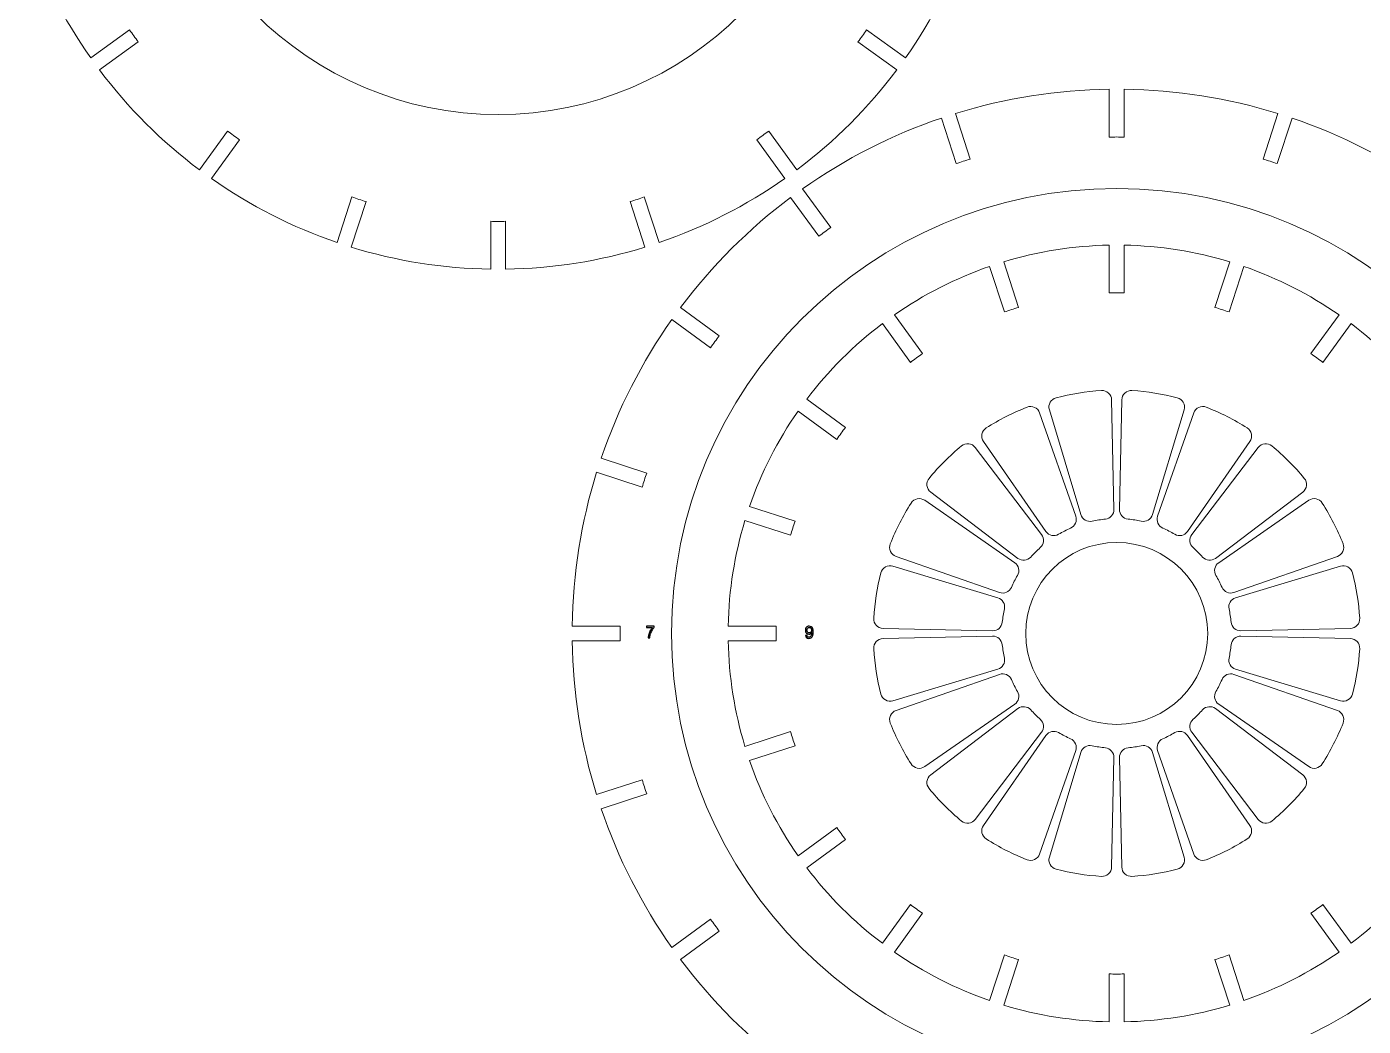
# Model space of a CAD drawing. Header units: millimetres. Extents: x -5830 to -1938, y -580 to 2011.
# Drawn here: x -2872.5 to -2593.5, y 818.5 to 1027.3 of the extents above; entities that cross this region are included whole.
import ezdxf

# ---------------------------------------------------------------- set-up
doc = ezdxf.new("R2010")
doc.units = ezdxf.units.MM
doc.header["$MEASUREMENT"] = 0
doc.layers.add('layer 1', color=7, linetype='Continuous')

msp = doc.modelspace()

# ---------------------------------------------------------------- linework, layer by layer
at = {"layer": 'layer 1', "lineweight": 9}
for points, knots in [([(-2702.4702, 1080.6267), (-2702.4702, 1120.2055), (-2734.5551, 1152.2903), (-2774.1338, 1152.2904), (-2774.1338, 1152.2904), (-2813.7125, 1152.2905), (-2845.7974, 1120.2056), (-2845.7975, 1080.6269), (-2845.7975, 1080.6269), (-2845.7976, 1041.0482), (-2813.7129, 1008.9633), (-2774.1342, 1008.9631), (-2774.1342, 1008.9631), (-2734.5555, 1008.9629), (-2702.4704, 1041.0477), (-2702.4702, 1080.6264)], [0, 0, 0, 0, 0.2, 0.2, 0.2, 0.2, 0.4, 0.4, 0.4, 0.4, 0.6, 0.6, 0.6, 0.6, 1, 1, 1, 1]), ([(-2552.0654, 900.5804), (-2552.0654, 951.905), (-2593.6722, 993.5119), (-2644.9968, 993.512), (-2644.9968, 993.512), (-2696.3215, 993.512), (-2737.9284, 951.9053), (-2737.9285, 900.5806), (-2737.9285, 900.5806), (-2737.9286, 849.256), (-2696.3219, 807.649), (-2644.9973, 807.6488), (-2644.9973, 807.6488), (-2593.6727, 807.6486), (-2552.0656, 849.2552), (-2552.0654, 900.5799)], [0, 0, 0, 0, 0.2, 0.2, 0.2, 0.2, 0.4, 0.4, 0.4, 0.4, 0.6, 0.6, 0.6, 0.6, 1, 1, 1, 1]), ([(-2657.6411, 949.8126), (-2658.1686, 949.6771), (-2658.6181, 949.3324), (-2658.8856, 948.858), (-2658.8856, 948.858), (-2659.1532, 948.3836), (-2659.2157, 947.8206), (-2659.0587, 947.2991)], [0, 0, 0, 0, 0.33333333, 0.33333333, 0.33333333, 0.33333333, 1, 1, 1, 1]), ([(-2646.0603, 949.3578), (-2646.0721, 949.9023), (-2646.3056, 950.4185), (-2646.7066, 950.787), (-2646.7066, 950.787), (-2647.1077, 951.1555), (-2647.6417, 951.3445), (-2648.1852, 951.3103)], [0, 0, 0, 0, 0.33333333, 0.33333333, 0.33333333, 0.33333333, 1, 1, 1, 1]), ([(-2641.8086, 951.3103), (-2642.3522, 951.3445), (-2642.8862, 951.1555), (-2643.2873, 950.787), (-2643.2873, 950.787), (-2643.6883, 950.4185), (-2643.9217, 949.9023), (-2643.9336, 949.3578)], [0, 0, 0, 0, 0.33333333, 0.33333333, 0.33333333, 0.33333333, 1, 1, 1, 1]), ([(-2630.9352, 947.2991), (-2630.7782, 947.8206), (-2630.8407, 948.3836), (-2631.1082, 948.858), (-2631.1082, 948.858), (-2631.3758, 949.3324), (-2631.8252, 949.6771), (-2632.3528, 949.8126)], [0, 0, 0, 0, 0.33333333, 0.33333333, 0.33333333, 0.33333333, 1, 1, 1, 1]), ([(-2661.0813, 946.6419), (-2661.2608, 947.1561), (-2661.6423, 947.5748), (-2662.1376, 947.8014), (-2662.1376, 947.8014), (-2662.6329, 948.0279), (-2663.1992, 948.0426), (-2663.7056, 947.8422)], [0, 0, 0, 0, 0.33333333, 0.33333333, 0.33333333, 0.33333333, 1, 1, 1, 1]), ([(-2626.2883, 947.8422), (-2626.7947, 948.0426), (-2627.361, 948.0279), (-2627.8563, 947.8014), (-2627.8563, 947.8014), (-2628.3516, 947.5748), (-2628.733, 947.1561), (-2628.9126, 946.6419)], [0, 0, 0, 0, 0.33333333, 0.33333333, 0.33333333, 0.33333333, 1, 1, 1, 1]), ([(-2672.2358, 943.4958), (-2672.6957, 943.2039), (-2673.0166, 942.7371), (-2673.1245, 942.2033), (-2673.1245, 942.2033), (-2673.2323, 941.6694), (-2673.1178, 941.1147), (-2672.8073, 940.6672)], [0, 0, 0, 0, 0.33333333, 0.33333333, 0.33333333, 0.33333333, 1, 1, 1, 1]), ([(-2617.1865, 940.6672), (-2616.8761, 941.1147), (-2616.7615, 941.6694), (-2616.8694, 942.2033), (-2616.8694, 942.2033), (-2616.9773, 942.7371), (-2617.2982, 943.2039), (-2617.758, 943.4958)], [0, 0, 0, 0, 0.33333333, 0.33333333, 0.33333333, 0.33333333, 1, 1, 1, 1]), ([(-2674.5278, 939.4172), (-2674.8575, 939.8507), (-2675.3497, 940.131), (-2675.8908, 940.1934), (-2675.8908, 940.1934), (-2676.4318, 940.2558), (-2676.9749, 940.0948), (-2677.3946, 939.7477)], [0, 0, 0, 0, 0.33333333, 0.33333333, 0.33333333, 0.33333333, 1, 1, 1, 1]), ([(-2612.5993, 939.7477), (-2613.0189, 940.0948), (-2613.562, 940.2558), (-2614.1031, 940.1934), (-2614.1031, 940.1934), (-2614.6442, 940.131), (-2615.1364, 939.8507), (-2615.466, 939.4172)], [0, 0, 0, 0, 0.33333333, 0.33333333, 0.33333333, 0.33333333, 1, 1, 1, 1]), ([(-2684.1643, 932.9781), (-2684.5114, 932.5584), (-2684.6724, 932.0153), (-2684.61, 931.4742), (-2684.61, 931.4742), (-2684.5476, 930.9332), (-2684.2672, 930.4409), (-2683.8337, 930.1113)], [0, 0, 0, 0, 0.33333333, 0.33333333, 0.33333333, 0.33333333, 1, 1, 1, 1]), ([(-2606.1602, 930.1113), (-2605.7266, 930.4409), (-2605.4463, 930.9332), (-2605.3839, 931.4742), (-2605.3839, 931.4742), (-2605.3215, 932.0153), (-2605.4825, 932.5584), (-2605.8296, 932.9781)], [0, 0, 0, 0, 0.33333333, 0.33333333, 0.33333333, 0.33333333, 1, 1, 1, 1]), ([(-2685.0837, 928.3908), (-2685.5312, 928.7012), (-2686.086, 928.8158), (-2686.6198, 928.7079), (-2686.6198, 928.7079), (-2687.1537, 928.6), (-2687.6205, 928.2791), (-2687.9123, 927.8193)], [0, 0, 0, 0, 0.33333333, 0.33333333, 0.33333333, 0.33333333, 1, 1, 1, 1]), ([(-2602.0815, 927.8193), (-2602.3734, 928.2791), (-2602.8402, 928.6), (-2603.374, 928.7079), (-2603.374, 928.7079), (-2603.9079, 928.8158), (-2604.4627, 928.7012), (-2604.9102, 928.3908)], [0, 0, 0, 0, 0.33333333, 0.33333333, 0.33333333, 0.33333333, 1, 1, 1, 1]), ([(-2692.2587, 919.289), (-2692.4592, 918.7826), (-2692.4444, 918.2164), (-2692.2179, 917.7211), (-2692.2179, 917.7211), (-2691.9914, 917.2258), (-2691.5726, 916.8443), (-2691.0584, 916.6647)], [0, 0, 0, 0, 0.33333333, 0.33333333, 0.33333333, 0.33333333, 1, 1, 1, 1]), ([(-2625.9969, 900.5804), (-2625.9969, 911.0738), (-2634.5035, 919.5804), (-2644.9969, 919.5804), (-2644.9969, 919.5804), (-2655.4903, 919.5804), (-2663.9969, 911.0738), (-2663.9969, 900.5804), (-2663.9969, 900.5804), (-2663.997, 890.087), (-2655.4904, 881.5804), (-2644.997, 881.5804), (-2644.997, 881.5804), (-2634.5036, 881.5803), (-2625.997, 890.0869), (-2625.9969, 900.5803)], [0, 0, 0, 0, 0.2, 0.2, 0.2, 0.2, 0.4, 0.4, 0.4, 0.4, 0.6, 0.6, 0.6, 0.6, 1, 1, 1, 1]), ([(-2598.9354, 916.6647), (-2598.4212, 916.8443), (-2598.0025, 917.2258), (-2597.776, 917.7211), (-2597.776, 917.7211), (-2597.5494, 918.2164), (-2597.5347, 918.7826), (-2597.7352, 919.289)], [0, 0, 0, 0, 0.33333333, 0.33333333, 0.33333333, 0.33333333, 1, 1, 1, 1]), ([(-2691.7156, 914.6422), (-2692.2372, 914.7991), (-2692.8001, 914.7366), (-2693.2745, 914.4691), (-2693.2745, 914.4691), (-2693.7489, 914.2015), (-2694.0937, 913.7521), (-2694.2292, 913.2245)], [0, 0, 0, 0, 0.33333333, 0.33333333, 0.33333333, 0.33333333, 1, 1, 1, 1]), ([(-2595.7647, 913.2245), (-2595.9002, 913.7521), (-2596.2449, 914.2015), (-2596.7193, 914.4691), (-2596.7193, 914.4691), (-2597.1937, 914.7366), (-2597.7567, 914.7991), (-2598.2783, 914.6422)], [0, 0, 0, 0, 0.33333333, 0.33333333, 0.33333333, 0.33333333, 1, 1, 1, 1]), ([(-2695.7268, 903.7687), (-2695.761, 903.2251), (-2695.572, 902.6911), (-2695.2035, 902.2901), (-2695.2035, 902.2901), (-2694.835, 901.889), (-2694.3189, 901.6556), (-2693.7744, 901.6437)], [0, 0, 0, 0, 0.33333333, 0.33333333, 0.33333333, 0.33333333, 1, 1, 1, 1]), ([(-2596.2195, 901.6437), (-2595.675, 901.6556), (-2595.1589, 901.889), (-2594.7904, 902.2901), (-2594.7904, 902.2901), (-2594.4219, 902.6911), (-2594.2329, 903.2251), (-2594.267, 903.7687)], [0, 0, 0, 0, 0.33333333, 0.33333333, 0.33333333, 0.33333333, 1, 1, 1, 1]), ([(-2693.7744, 899.5171), (-2694.3189, 899.5052), (-2694.835, 899.2718), (-2695.2035, 898.8707), (-2695.2035, 898.8707), (-2695.572, 898.4697), (-2695.761, 897.9357), (-2695.7268, 897.3921)], [0, 0, 0, 0, 0.33333333, 0.33333333, 0.33333333, 0.33333333, 1, 1, 1, 1]), ([(-2594.267, 897.3921), (-2594.2329, 897.9357), (-2594.4219, 898.4696), (-2594.7904, 898.8707), (-2594.7904, 898.8707), (-2595.1589, 899.2718), (-2595.675, 899.5052), (-2596.2195, 899.5171)], [0, 0, 0, 0, 0.33333333, 0.33333333, 0.33333333, 0.33333333, 1, 1, 1, 1]), ([(-2694.2292, 887.9362), (-2694.0937, 887.4087), (-2693.7489, 886.9592), (-2693.2745, 886.6917), (-2693.2745, 886.6917), (-2692.8001, 886.4241), (-2692.2372, 886.3616), (-2691.7156, 886.5186)], [0, 0, 0, 0, 0.33333333, 0.33333333, 0.33333333, 0.33333333, 1, 1, 1, 1]), ([(-2598.2783, 886.5186), (-2597.7567, 886.3616), (-2597.1937, 886.4241), (-2596.7193, 886.6917), (-2596.7193, 886.6917), (-2596.2449, 886.9592), (-2595.9002, 887.4087), (-2595.7647, 887.9362)], [0, 0, 0, 0, 0.33333333, 0.33333333, 0.33333333, 0.33333333, 1, 1, 1, 1]), ([(-2691.0584, 884.496), (-2691.5726, 884.3165), (-2691.9914, 883.935), (-2692.2179, 883.4397), (-2692.2179, 883.4397), (-2692.4444, 882.9444), (-2692.4592, 882.3781), (-2692.2587, 881.8717)], [0, 0, 0, 0, 0.33333333, 0.33333333, 0.33333333, 0.33333333, 1, 1, 1, 1]), ([(-2597.7352, 881.8717), (-2597.5347, 882.3781), (-2597.5494, 882.9444), (-2597.776, 883.4397), (-2597.776, 883.4397), (-2598.0025, 883.935), (-2598.4212, 884.3165), (-2598.9354, 884.496)], [0, 0, 0, 0, 0.33333333, 0.33333333, 0.33333333, 0.33333333, 1, 1, 1, 1]), ([(-2687.9123, 873.3415), (-2687.6205, 872.8816), (-2687.1537, 872.5607), (-2686.6198, 872.4529), (-2686.6198, 872.4529), (-2686.086, 872.345), (-2685.5312, 872.4595), (-2685.0837, 872.77)], [0, 0, 0, 0, 0.33333333, 0.33333333, 0.33333333, 0.33333333, 1, 1, 1, 1]), ([(-2604.9102, 872.77), (-2604.4627, 872.4595), (-2603.9079, 872.345), (-2603.374, 872.4529), (-2603.374, 872.4529), (-2602.8402, 872.5607), (-2602.3734, 872.8816), (-2602.0815, 873.3415)], [0, 0, 0, 0, 0.33333333, 0.33333333, 0.33333333, 0.33333333, 1, 1, 1, 1]), ([(-2683.8337, 871.0495), (-2684.2672, 870.7198), (-2684.5476, 870.2276), (-2684.61, 869.6865), (-2684.61, 869.6865), (-2684.6724, 869.1455), (-2684.5114, 868.6024), (-2684.1643, 868.1827)], [0, 0, 0, 0, 0.33333333, 0.33333333, 0.33333333, 0.33333333, 1, 1, 1, 1]), ([(-2605.8296, 868.1827), (-2605.4825, 868.6024), (-2605.3215, 869.1455), (-2605.3839, 869.6865), (-2605.3839, 869.6865), (-2605.4463, 870.2276), (-2605.7266, 870.7198), (-2606.1602, 871.0495)], [0, 0, 0, 0, 0.33333333, 0.33333333, 0.33333333, 0.33333333, 1, 1, 1, 1]), ([(-2677.3946, 861.4131), (-2676.9749, 861.0659), (-2676.4318, 860.9049), (-2675.8908, 860.9673), (-2675.8908, 860.9673), (-2675.3497, 861.0297), (-2674.8575, 861.3101), (-2674.5278, 861.7436)], [0, 0, 0, 0, 0.33333333, 0.33333333, 0.33333333, 0.33333333, 1, 1, 1, 1]), ([(-2672.8073, 860.4936), (-2673.1178, 860.0461), (-2673.2323, 859.4913), (-2673.1245, 858.9575), (-2673.1245, 858.9575), (-2673.0166, 858.4236), (-2672.6957, 857.9569), (-2672.2358, 857.665)], [0, 0, 0, 0, 0.33333333, 0.33333333, 0.33333333, 0.33333333, 1, 1, 1, 1]), ([(-2617.758, 857.665), (-2617.2982, 857.9569), (-2616.9773, 858.4236), (-2616.8694, 858.9575), (-2616.8694, 858.9575), (-2616.7615, 859.4913), (-2616.8761, 860.0461), (-2617.1865, 860.4936)], [0, 0, 0, 0, 0.33333333, 0.33333333, 0.33333333, 0.33333333, 1, 1, 1, 1]), ([(-2615.466, 861.7436), (-2615.1364, 861.3101), (-2614.6442, 861.0297), (-2614.1031, 860.9673), (-2614.1031, 860.9673), (-2613.562, 860.9049), (-2613.0189, 861.0659), (-2612.5993, 861.4131)], [0, 0, 0, 0, 0.33333333, 0.33333333, 0.33333333, 0.33333333, 1, 1, 1, 1]), ([(-2663.7056, 853.3186), (-2663.1992, 853.1181), (-2662.6329, 853.1329), (-2662.1376, 853.3594), (-2662.1376, 853.3594), (-2661.6423, 853.5859), (-2661.2608, 854.0047), (-2661.0813, 854.5189)], [0, 0, 0, 0, 0.33333333, 0.33333333, 0.33333333, 0.33333333, 1, 1, 1, 1]), ([(-2659.0587, 853.8617), (-2659.2157, 853.3402), (-2659.1532, 852.7772), (-2658.8856, 852.3028), (-2658.8856, 852.3028), (-2658.6181, 851.8284), (-2658.1686, 851.4836), (-2657.6411, 851.3481)], [0, 0, 0, 0, 0.33333333, 0.33333333, 0.33333333, 0.33333333, 1, 1, 1, 1]), ([(-2632.3528, 851.3481), (-2631.8253, 851.4836), (-2631.3758, 851.8284), (-2631.1083, 852.3028), (-2631.1083, 852.3028), (-2630.8407, 852.7772), (-2630.7782, 853.3402), (-2630.9352, 853.8617)], [0, 0, 0, 0, 0.33333333, 0.33333333, 0.33333333, 0.33333333, 1, 1, 1, 1]), ([(-2628.9126, 854.5189), (-2628.733, 854.0047), (-2628.3516, 853.5859), (-2627.8563, 853.3594), (-2627.8563, 853.3594), (-2627.361, 853.1329), (-2626.7947, 853.1181), (-2626.2883, 853.3186)], [0, 0, 0, 0, 0.33333333, 0.33333333, 0.33333333, 0.33333333, 1, 1, 1, 1]), ([(-2648.1852, 849.8505), (-2647.6417, 849.8163), (-2647.1077, 850.0053), (-2646.7066, 850.3738), (-2646.7066, 850.3738), (-2646.3056, 850.7423), (-2646.0721, 851.2584), (-2646.0603, 851.8029)], [0, 0, 0, 0, 0.33333333, 0.33333333, 0.33333333, 0.33333333, 1, 1, 1, 1]), ([(-2643.9336, 851.8029), (-2643.9217, 851.2584), (-2643.6883, 850.7423), (-2643.2873, 850.3738), (-2643.2873, 850.3738), (-2642.8862, 850.0053), (-2642.3522, 849.8163), (-2641.8086, 849.8505)], [0, 0, 0, 0, 0.33333333, 0.33333333, 0.33333333, 0.33333333, 1, 1, 1, 1])]:
    msp.add_open_spline(points, degree=3, knots=knots, dxfattribs=at)
for points in [[(-2872.5415, 1047.0224), (-2869.351, 1037.6794), (-2864.8463, 1028.8383), (-2859.1629, 1020.7654)], [(-2689.1048, 1020.7654), (-2683.4215, 1028.8383), (-2678.9167, 1037.6794), (-2675.7262, 1047.0224)], [(-2851.0718, 1026.644), (-2851.0718, 1026.644), (-2859.1629, 1020.7654), (-2859.1629, 1020.7654)], [(-2849.2496, 1024.1361), (-2849.2496, 1024.1361), (-2857.3408, 1018.2575), (-2857.3408, 1018.2575)], [(-2851.0718, 1026.644), (-2850.4782, 1025.7981), (-2849.8707, 1024.962), (-2849.2496, 1024.1361)], [(-2699.0181, 1024.1361), (-2698.397, 1024.962), (-2697.7896, 1025.7981), (-2697.196, 1026.644)], [(-2699.0181, 1024.1361), (-2699.0181, 1024.1361), (-2690.927, 1018.2575), (-2690.927, 1018.2575)], [(-2697.196, 1026.644), (-2697.196, 1026.644), (-2689.1048, 1020.7654), (-2689.1048, 1020.7654)], [(-2857.3408, 1018.2575), (-2851.4193, 1010.3576), (-2844.403, 1003.3413), (-2836.5031, 997.4198)], [(-2711.7646, 997.4198), (-2703.8648, 1003.3413), (-2696.8484, 1010.3576), (-2690.927, 1018.2575)], [(-2646.5469, 1014.2502), (-2657.4358, 1014.1018), (-2668.2469, 1012.3895), (-2678.6487, 1009.1658)], [(-2646.5469, 1004.2492), (-2646.5469, 1004.2492), (-2646.5469, 1014.2502), (-2646.5469, 1014.2502)], [(-2643.4469, 1004.2492), (-2643.4469, 1004.2492), (-2643.4469, 1014.2502), (-2643.4469, 1014.2502)], [(-2611.3452, 1009.1658), (-2621.747, 1012.3895), (-2632.558, 1014.1018), (-2643.4469, 1014.2502)], [(-2681.597, 1008.2079), (-2691.9071, 1004.7018), (-2701.6599, 999.7325), (-2710.5564, 993.4523)], [(-2678.5065, 998.6963), (-2678.5065, 998.6963), (-2681.597, 1008.2079), (-2681.597, 1008.2079)], [(-2675.5582, 999.6543), (-2675.5582, 999.6543), (-2678.6487, 1009.1658), (-2678.6487, 1009.1658)], [(-2614.4356, 999.6543), (-2614.4356, 999.6543), (-2611.3452, 1009.1658), (-2611.3452, 1009.1658)], [(-2611.4874, 998.6963), (-2611.4874, 998.6963), (-2608.3969, 1008.2079), (-2608.3969, 1008.2079)], [(-2579.4374, 993.4523), (-2588.334, 999.7325), (-2598.0868, 1004.7018), (-2608.3969, 1008.2079)], [(-2830.6246, 1005.511), (-2830.6246, 1005.511), (-2836.5031, 997.4198), (-2836.5031, 997.4198)], [(-2830.6246, 1005.511), (-2829.7987, 1004.8899), (-2828.9626, 1004.2824), (-2828.1166, 1003.6889)], [(-2720.1511, 1003.6889), (-2719.3052, 1004.2824), (-2718.4691, 1004.8899), (-2717.6432, 1005.511)], [(-2717.6432, 1005.511), (-2717.6432, 1005.511), (-2711.7646, 997.4198), (-2711.7646, 997.4198)], [(-2828.1166, 1003.6889), (-2828.1166, 1003.6889), (-2833.9952, 995.5977), (-2833.9952, 995.5977)], [(-2720.1511, 1003.6889), (-2720.1511, 1003.6889), (-2714.2726, 995.5977), (-2714.2726, 995.5977)], [(-2643.4469, 1004.2492), (-2644.4802, 1004.2647), (-2645.5137, 1004.2647), (-2646.5469, 1004.2492)], [(-2675.5582, 999.6543), (-2676.5457, 999.3497), (-2677.5286, 999.0303), (-2678.5065, 998.6963)], [(-2611.4874, 998.6963), (-2612.4653, 999.0303), (-2613.4482, 999.3497), (-2614.4356, 999.6543)], [(-2833.9952, 995.5977), (-2825.9223, 989.9143), (-2817.0813, 985.4096), (-2807.7382, 982.2191)], [(-2740.5295, 982.2191), (-2731.1865, 985.4096), (-2722.3454, 989.9143), (-2714.2726, 995.5977)], [(-2704.678, 985.3613), (-2704.678, 985.3613), (-2710.5564, 993.4523), (-2710.5564, 993.4523)], [(-2804.6477, 991.7308), (-2804.6477, 991.7308), (-2807.7382, 982.2191), (-2807.7382, 982.2191)], [(-2801.6994, 990.7729), (-2801.6994, 990.7729), (-2804.79, 981.2612), (-2804.79, 981.2612)], [(-2804.6477, 991.7308), (-2803.6703, 991.3953), (-2802.6874, 991.076), (-2801.6994, 990.7729)], [(-2746.5684, 990.7729), (-2745.5804, 991.076), (-2744.5975, 991.3953), (-2743.6201, 991.7308)], [(-2746.5684, 990.7729), (-2746.5684, 990.7729), (-2743.4778, 981.2612), (-2743.4778, 981.2612)], [(-2743.6201, 991.7308), (-2743.6201, 991.7308), (-2740.5295, 982.2191), (-2740.5295, 982.2191)], [(-2713.0644, 991.6302), (-2721.7864, 985.1097), (-2729.5263, 977.3698), (-2736.0467, 968.6478)], [(-2707.1859, 983.5392), (-2707.1859, 983.5392), (-2713.0644, 991.6302), (-2713.0644, 991.6302)], [(-2775.6839, 986.6524), (-2774.6506, 986.6354), (-2773.6171, 986.6354), (-2772.5839, 986.6524)], [(-2775.6839, 986.6524), (-2775.6839, 986.6524), (-2775.6839, 976.6512), (-2775.6839, 976.6512)], [(-2772.5839, 986.6524), (-2772.5839, 986.6524), (-2772.5839, 976.6512), (-2772.5839, 976.6512)], [(-2704.678, 985.3613), (-2705.523, 984.7665), (-2706.3591, 984.159), (-2707.1859, 983.5392)], [(-2804.79, 981.2612), (-2795.356, 978.3506), (-2785.5556, 976.7984), (-2775.6839, 976.6512)], [(-2772.5839, 976.6512), (-2762.7122, 976.7984), (-2752.9118, 978.3506), (-2743.4778, 981.2612)], [(-2646.5469, 981.6851), (-2654.0189, 981.5423), (-2661.4352, 980.3677), (-2668.5855, 978.1945)], [(-2646.5469, 971.683), (-2646.5469, 971.683), (-2646.5469, 981.6851), (-2646.5469, 981.6851)], [(-2643.4469, 971.683), (-2643.4469, 971.683), (-2643.4469, 981.6851), (-2643.4469, 981.6851)], [(-2621.4083, 978.1945), (-2628.5587, 980.3677), (-2635.975, 981.5423), (-2643.4469, 981.6851)], [(-2671.5338, 977.2366), (-2678.5959, 974.7918), (-2685.2863, 971.3829), (-2691.4151, 967.1065)], [(-2668.443, 967.724), (-2668.443, 967.724), (-2671.5338, 977.2366), (-2671.5338, 977.2366)], [(-2665.4947, 968.682), (-2665.4947, 968.682), (-2668.5855, 978.1945), (-2668.5855, 978.1945)], [(-2624.4991, 968.682), (-2624.4991, 968.682), (-2621.4083, 978.1945), (-2621.4083, 978.1945)], [(-2621.5509, 967.724), (-2621.5509, 967.724), (-2618.4601, 977.2366), (-2618.4601, 977.2366)], [(-2598.5788, 967.1065), (-2604.7076, 971.3829), (-2611.398, 974.7918), (-2618.4601, 977.2366)], [(-2643.4469, 971.683), (-2644.4801, 971.7055), (-2645.5137, 971.7055), (-2646.5469, 971.683)], [(-2727.9557, 962.7694), (-2727.9557, 962.7694), (-2736.0467, 968.6478), (-2736.0467, 968.6478)], [(-2665.4947, 968.682), (-2666.4843, 968.3841), (-2667.4673, 968.0647), (-2668.443, 967.724)], [(-2621.5509, 967.724), (-2622.5266, 968.0647), (-2623.5095, 968.3841), (-2624.4991, 968.682)], [(-2737.8689, 966.1399), (-2744.1491, 957.2433), (-2749.1184, 947.4905), (-2752.6244, 937.1804)], [(-2729.7779, 960.2614), (-2729.7779, 960.2614), (-2737.8689, 966.1399), (-2737.8689, 966.1399)], [(-2685.536, 959.0147), (-2685.536, 959.0147), (-2691.4151, 967.1065), (-2691.4151, 967.1065)], [(-2604.4578, 959.0147), (-2604.4578, 959.0147), (-2598.5788, 967.1065), (-2598.5788, 967.1065)], [(-2727.9557, 962.7694), (-2728.5756, 961.9425), (-2729.183, 961.1064), (-2729.7779, 960.2614)], [(-2693.9231, 965.2844), (-2699.884, 960.777), (-2705.1936, 955.4675), (-2709.701, 949.5065)], [(-2688.044, 957.1926), (-2688.044, 957.1926), (-2693.9231, 965.2844), (-2693.9231, 965.2844)], [(-2601.9499, 957.1926), (-2601.9499, 957.1926), (-2596.0708, 965.2844), (-2596.0708, 965.2844)], [(-2580.2929, 949.5065), (-2584.8003, 955.4675), (-2590.1098, 960.777), (-2596.0708, 965.2844)], [(-2685.536, 959.0147), (-2686.3852, 958.4256), (-2687.2213, 957.8181), (-2688.044, 957.1926)], [(-2601.9499, 957.1926), (-2602.7725, 957.8181), (-2603.6087, 958.4256), (-2604.4578, 959.0147)], [(-2701.6091, 943.6274), (-2701.6091, 943.6274), (-2709.701, 949.5065), (-2709.701, 949.5065)], [(-2648.1852, 951.3103), (-2651.3773, 951.1097), (-2654.5433, 950.6082), (-2657.6411, 949.8126)], [(-2646.0603, 949.3578), (-2646.0603, 949.3578), (-2645.5619, 926.4972), (-2645.5619, 926.4972)], [(-2644.432, 926.4972), (-2644.432, 926.4972), (-2643.9336, 949.3578), (-2643.9336, 949.3578)], [(-2632.3528, 949.8126), (-2635.4506, 950.6082), (-2638.6166, 951.1097), (-2641.8086, 951.3103)], [(-2711.5231, 946.9986), (-2715.7995, 940.8697), (-2719.2084, 934.1793), (-2721.6531, 927.1173)], [(-2703.4312, 941.1195), (-2703.4312, 941.1195), (-2711.5231, 946.9986), (-2711.5231, 946.9986)], [(-2663.7056, 947.8422), (-2666.6794, 946.665), (-2669.5355, 945.2097), (-2672.2358, 943.4958)], [(-2661.0813, 946.6419), (-2661.0813, 946.6419), (-2653.543, 925.0541), (-2653.543, 925.0541)], [(-2652.4683, 925.4033), (-2652.4683, 925.4033), (-2659.0587, 947.2991), (-2659.0587, 947.2991)], [(-2630.9352, 947.2991), (-2630.9352, 947.2991), (-2637.5255, 925.4033), (-2637.5255, 925.4033)], [(-2636.4509, 925.0541), (-2636.4509, 925.0541), (-2628.9126, 946.6419), (-2628.9126, 946.6419)], [(-2617.758, 943.4958), (-2620.4584, 945.2097), (-2623.3145, 946.665), (-2626.2883, 947.8422)], [(-2701.6091, 943.6274), (-2702.2346, 942.8048), (-2702.8422, 941.9686), (-2703.4312, 941.1195)], [(-2659.7734, 921.8796), (-2659.7734, 921.8796), (-2672.8073, 940.6672), (-2672.8073, 940.6672)], [(-2617.1865, 940.6672), (-2617.1865, 940.6672), (-2630.2205, 921.8796), (-2630.2205, 921.8796)], [(-2677.3946, 939.7477), (-2679.8591, 937.7092), (-2682.1257, 935.4426), (-2684.1643, 932.9781)], [(-2674.5278, 939.4172), (-2674.5278, 939.4172), (-2660.6875, 921.2154), (-2660.6875, 921.2154)], [(-2629.3063, 921.2154), (-2629.3063, 921.2154), (-2615.466, 939.4172), (-2615.466, 939.4172)], [(-2605.8296, 932.9781), (-2607.8682, 935.4426), (-2610.1348, 937.7092), (-2612.5993, 939.7477)], [(-2743.1129, 934.09), (-2743.1129, 934.09), (-2752.6244, 937.1804), (-2752.6244, 937.1804)], [(-2753.5824, 934.2322), (-2756.806, 923.8303), (-2758.5183, 913.0193), (-2758.6668, 902.1304)], [(-2744.0708, 931.1417), (-2744.0708, 931.1417), (-2753.5824, 934.2322), (-2753.5824, 934.2322)], [(-2743.1129, 934.09), (-2743.4469, 933.112), (-2743.7662, 932.1292), (-2744.0708, 931.1417)], [(-2665.632, 916.271), (-2665.632, 916.271), (-2683.8337, 930.1113), (-2683.8337, 930.1113)], [(-2606.1602, 930.1113), (-2606.1602, 930.1113), (-2624.3619, 916.271), (-2624.3619, 916.271)], [(-2712.1406, 924.0264), (-2712.1406, 924.0264), (-2721.6531, 927.1173), (-2721.6531, 927.1173)], [(-2687.9123, 927.8193), (-2689.6263, 925.1189), (-2691.0815, 922.2629), (-2692.2587, 919.289)], [(-2685.0837, 928.3908), (-2685.0837, 928.3908), (-2666.2962, 915.3568), (-2666.2962, 915.3568)], [(-2647.3642, 924.4634), (-2646.3244, 924.5664), (-2645.5391, 925.4525), (-2645.5619, 926.4972)], [(-2644.432, 926.4972), (-2644.4547, 925.4525), (-2643.6695, 924.5664), (-2642.6297, 924.4634)], [(-2623.6977, 915.3568), (-2623.6977, 915.3568), (-2604.9102, 928.3908), (-2604.9102, 928.3908)], [(-2597.7352, 919.289), (-2598.9124, 922.2629), (-2600.3676, 925.1189), (-2602.0815, 927.8193)], [(-2722.6111, 924.169), (-2724.7842, 917.0186), (-2725.9589, 909.6023), (-2726.1017, 902.1304)], [(-2713.0985, 921.0782), (-2713.0985, 921.0782), (-2722.6111, 924.169), (-2722.6111, 924.169)], [(-2712.1406, 924.0264), (-2712.4813, 923.0508), (-2712.8007, 922.0678), (-2713.0985, 921.0782)], [(-2654.6285, 922.5629), (-2653.6715, 922.9823), (-2653.1985, 924.0676), (-2653.543, 925.0541)], [(-2652.4683, 925.4033), (-2652.1672, 924.4028), (-2651.1466, 923.8027), (-2650.1258, 924.0259)], [(-2647.3642, 924.4634), (-2648.2924, 924.3713), (-2649.2145, 924.2253), (-2650.1258, 924.0259)], [(-2639.8681, 924.0259), (-2640.7793, 924.2253), (-2641.7014, 924.3713), (-2642.6297, 924.4634)], [(-2639.8681, 924.0259), (-2638.8473, 923.8027), (-2637.8267, 924.4028), (-2637.5255, 925.4033)], [(-2636.4509, 925.0541), (-2636.7954, 924.0677), (-2636.3224, 922.9823), (-2635.3653, 922.5629)], [(-2660.9501, 918.5107), (-2660.1695, 919.2052), (-2660.0551, 920.3837), (-2660.6875, 921.2154)], [(-2659.7734, 921.8796), (-2659.1778, 921.0211), (-2658.0217, 920.7657), (-2657.1199, 921.2935)], [(-2654.6285, 922.5629), (-2655.4829, 922.1886), (-2656.3148, 921.7647), (-2657.1199, 921.2935)], [(-2632.874, 921.2935), (-2633.6791, 921.7647), (-2634.5109, 922.1886), (-2635.3653, 922.5629)], [(-2632.874, 921.2935), (-2631.9722, 920.7657), (-2630.8161, 921.0211), (-2630.2205, 921.8796)], [(-2629.3063, 921.2154), (-2629.9388, 920.3837), (-2629.8244, 919.2052), (-2629.0437, 918.5107)], [(-2660.9501, 918.5107), (-2661.647, 917.8906), (-2662.3072, 917.2305), (-2662.9272, 916.5336)], [(-2627.0666, 916.5336), (-2627.6867, 917.2305), (-2628.3468, 917.8906), (-2629.0437, 918.5107)], [(-2669.4707, 909.1264), (-2669.4707, 909.1264), (-2691.0584, 916.6647), (-2691.0584, 916.6647)], [(-2665.7101, 912.7033), (-2665.1823, 913.6051), (-2665.4376, 914.7612), (-2666.2961, 915.3568)], [(-2665.632, 916.271), (-2664.8002, 915.6385), (-2663.6218, 915.7529), (-2662.9272, 916.5336)], [(-2627.0666, 916.5336), (-2626.3721, 915.7529), (-2625.1936, 915.6385), (-2624.3619, 916.271)], [(-2623.6977, 915.3568), (-2624.5562, 914.7612), (-2624.8116, 913.6051), (-2624.2838, 912.7033)], [(-2598.9354, 916.6647), (-2598.9354, 916.6647), (-2620.5232, 909.1264), (-2620.5232, 909.1264)], [(-2694.2292, 913.2245), (-2695.0248, 910.1267), (-2695.5262, 906.9607), (-2695.7268, 903.7687)], [(-2691.7156, 914.6422), (-2691.7156, 914.6422), (-2669.8199, 908.0518), (-2669.8199, 908.0518)], [(-2665.7101, 912.7033), (-2666.1813, 911.8982), (-2666.6051, 911.0664), (-2666.9795, 910.212)], [(-2623.0144, 910.212), (-2623.3888, 911.0664), (-2623.8126, 911.8982), (-2624.2838, 912.7033)], [(-2620.174, 908.0518), (-2620.174, 908.0518), (-2598.2783, 914.6422), (-2598.2783, 914.6422)], [(-2594.267, 903.7687), (-2594.4676, 906.9607), (-2594.9691, 910.1267), (-2595.7647, 913.2245)], [(-2669.4707, 909.1264), (-2668.4842, 908.782), (-2667.3988, 909.2549), (-2666.9795, 910.212)], [(-2623.0144, 910.212), (-2622.5951, 909.2549), (-2621.5097, 908.782), (-2620.5232, 909.1264)], [(-2668.4425, 905.7093), (-2668.2192, 906.73), (-2668.8193, 907.7506), (-2669.8199, 908.0518)], [(-2620.174, 908.0518), (-2621.1746, 907.7506), (-2621.7747, 906.73), (-2621.5514, 905.7093)], [(-2668.4425, 905.7093), (-2668.6418, 904.798), (-2668.7879, 903.8759), (-2668.8799, 902.9476)], [(-2621.114, 902.9476), (-2621.206, 903.8759), (-2621.352, 904.798), (-2621.5514, 905.7093)], [(-2748.6658, 902.1304), (-2748.6658, 902.1304), (-2758.6668, 902.1304), (-2758.6668, 902.1304)], [(-2748.6658, 902.1304), (-2748.6812, 901.0971), (-2748.6812, 900.0637), (-2748.6658, 899.0304)], [(-2716.0996, 902.1304), (-2716.0996, 902.1304), (-2726.1017, 902.1304), (-2726.1017, 902.1304)], [(-2716.0996, 902.1304), (-2716.1221, 901.0972), (-2716.1221, 900.0636), (-2716.0996, 899.0304)], [(-2670.9137, 901.1454), (-2670.9137, 901.1454), (-2693.7744, 901.6437), (-2693.7744, 901.6437)], [(-2670.9137, 901.1454), (-2669.8691, 901.1226), (-2668.983, 901.9078), (-2668.8799, 902.9476)], [(-2621.114, 902.9476), (-2621.0109, 901.9078), (-2620.1248, 901.1226), (-2619.0801, 901.1454)], [(-2596.2195, 901.6437), (-2596.2195, 901.6437), (-2619.0801, 901.1454), (-2619.0801, 901.1454)], [(-2748.6658, 899.0304), (-2748.6658, 899.0304), (-2758.6668, 899.0304), (-2758.6668, 899.0304)], [(-2758.6668, 899.0304), (-2758.5183, 888.1415), (-2756.806, 877.3304), (-2753.5824, 866.9286)], [(-2716.0996, 899.0304), (-2716.0996, 899.0304), (-2726.1017, 899.0304), (-2726.1017, 899.0304)], [(-2726.1017, 899.0304), (-2725.9589, 891.5585), (-2724.7842, 884.1421), (-2722.6111, 876.9918)], [(-2693.7744, 899.5171), (-2693.7744, 899.5171), (-2670.9137, 900.0154), (-2670.9137, 900.0154)], [(-2668.8799, 898.2132), (-2668.983, 899.253), (-2669.8691, 900.0382), (-2670.9137, 900.0154)], [(-2619.0801, 900.0154), (-2620.1248, 900.0382), (-2621.0109, 899.253), (-2621.114, 898.2132)], [(-2619.0801, 900.0154), (-2619.0801, 900.0154), (-2596.2195, 899.5171), (-2596.2195, 899.5171)], [(-2695.7268, 897.3921), (-2695.5262, 894.2), (-2695.0248, 891.034), (-2694.2292, 887.9362)], [(-2668.8799, 898.2132), (-2668.7879, 897.2849), (-2668.6418, 896.3628), (-2668.4425, 895.4515)], [(-2621.5514, 895.4515), (-2621.352, 896.3628), (-2621.206, 897.2849), (-2621.114, 898.2132)], [(-2595.7647, 887.9362), (-2594.9691, 891.034), (-2594.4676, 894.2), (-2594.267, 897.3921)], [(-2669.8199, 893.109), (-2669.8199, 893.109), (-2691.7156, 886.5186), (-2691.7156, 886.5186)], [(-2669.8199, 893.109), (-2668.8193, 893.4101), (-2668.2192, 894.4307), (-2668.4425, 895.4515)], [(-2621.5514, 895.4515), (-2621.7747, 894.4307), (-2621.1746, 893.4101), (-2620.174, 893.109)], [(-2598.2783, 886.5186), (-2598.2783, 886.5186), (-2620.174, 893.109), (-2620.174, 893.109)], [(-2691.0584, 884.496), (-2691.0584, 884.496), (-2669.4707, 892.0343), (-2669.4707, 892.0343)], [(-2666.9795, 890.9488), (-2667.3988, 891.9058), (-2668.4842, 892.3788), (-2669.4707, 892.0343)], [(-2666.9795, 890.9488), (-2666.6051, 890.0944), (-2666.1813, 889.2625), (-2665.7101, 888.4575)], [(-2624.2838, 888.4575), (-2623.8126, 889.2625), (-2623.3888, 890.0944), (-2623.0144, 890.9488)], [(-2620.5232, 892.0343), (-2621.5097, 892.3788), (-2622.5951, 891.9058), (-2623.0144, 890.9488)], [(-2620.5232, 892.0343), (-2620.5232, 892.0343), (-2598.9354, 884.496), (-2598.9354, 884.496)], [(-2666.2962, 885.8039), (-2665.4376, 886.3995), (-2665.1823, 887.5556), (-2665.7101, 888.4574)], [(-2624.2838, 888.4575), (-2624.8116, 887.5557), (-2624.5562, 886.3995), (-2623.6977, 885.8039)], [(-2666.2962, 885.8039), (-2666.2962, 885.8039), (-2685.0837, 872.77), (-2685.0837, 872.77)], [(-2683.8337, 871.0495), (-2683.8337, 871.0495), (-2665.632, 884.8898), (-2665.632, 884.8898)], [(-2662.9272, 884.6272), (-2663.6218, 885.4078), (-2664.8002, 885.5222), (-2665.632, 884.8898)], [(-2662.9272, 884.6272), (-2662.3072, 883.9303), (-2661.647, 883.2701), (-2660.9501, 882.6501)], [(-2629.0437, 882.6501), (-2628.3468, 883.2701), (-2627.6867, 883.9303), (-2627.0666, 884.6272)], [(-2624.3619, 884.8898), (-2625.1936, 885.5222), (-2626.3721, 885.4078), (-2627.0666, 884.6272)], [(-2624.3619, 884.8898), (-2624.3619, 884.8898), (-2606.1602, 871.0495), (-2606.1602, 871.0495)], [(-2604.9102, 872.77), (-2604.9102, 872.77), (-2623.6977, 885.8039), (-2623.6977, 885.8039)], [(-2692.2587, 881.8717), (-2691.0815, 878.8979), (-2689.6263, 876.0418), (-2687.9123, 873.3415)], [(-2660.6875, 879.9453), (-2660.0551, 880.7771), (-2660.1695, 881.9555), (-2660.9501, 882.6501)], [(-2629.0437, 882.6501), (-2629.8244, 881.9555), (-2629.9388, 880.7771), (-2629.3063, 879.9453)], [(-2602.0815, 873.3415), (-2600.3676, 876.0418), (-2598.9124, 878.8979), (-2597.7352, 881.8717)], [(-2713.0985, 880.0826), (-2713.0985, 880.0826), (-2722.6111, 876.9918), (-2722.6111, 876.9918)], [(-2713.0985, 880.0826), (-2712.8007, 879.093), (-2712.4813, 878.11), (-2712.1406, 877.1343)], [(-2660.6875, 879.9453), (-2660.6875, 879.9453), (-2674.5278, 861.7436), (-2674.5278, 861.7436)], [(-2672.8073, 860.4936), (-2672.8073, 860.4936), (-2659.7734, 879.2812), (-2659.7734, 879.2812)], [(-2657.1199, 879.8672), (-2658.0217, 880.395), (-2659.1778, 880.1397), (-2659.7734, 879.2812)], [(-2657.1199, 879.8672), (-2656.3148, 879.396), (-2655.4829, 878.9722), (-2654.6285, 878.5978)], [(-2635.3653, 878.5978), (-2634.5109, 878.9722), (-2633.6791, 879.396), (-2632.874, 879.8672)], [(-2630.2205, 879.2812), (-2630.8161, 880.1397), (-2631.9722, 880.395), (-2632.874, 879.8672)], [(-2630.2205, 879.2812), (-2630.2205, 879.2812), (-2617.1865, 860.4936), (-2617.1865, 860.4936)], [(-2615.466, 861.7436), (-2615.466, 861.7436), (-2629.3063, 879.9453), (-2629.3063, 879.9453)], [(-2712.1406, 877.1343), (-2712.1406, 877.1343), (-2721.6531, 874.0435), (-2721.6531, 874.0435)], [(-2653.543, 876.1066), (-2653.1985, 877.0931), (-2653.6715, 878.1785), (-2654.6285, 878.5978)], [(-2650.1258, 877.1348), (-2651.1466, 877.3581), (-2652.1672, 876.758), (-2652.4683, 875.7574)], [(-2650.1258, 877.1348), (-2649.2145, 876.9355), (-2648.2924, 876.7894), (-2647.3642, 876.6974)], [(-2645.5619, 874.6636), (-2645.5391, 875.7082), (-2646.3244, 876.5943), (-2647.3642, 876.6974)], [(-2642.6297, 876.6974), (-2643.6695, 876.5943), (-2644.4547, 875.7082), (-2644.432, 874.6636)], [(-2642.6297, 876.6974), (-2641.7014, 876.7894), (-2640.7793, 876.9355), (-2639.8681, 877.1348)], [(-2637.5255, 875.7574), (-2637.8267, 876.758), (-2638.8473, 877.3581), (-2639.8681, 877.1348)], [(-2635.3653, 878.5978), (-2636.3224, 878.1785), (-2636.7954, 877.0931), (-2636.4509, 876.1066)], [(-2721.6531, 874.0435), (-2719.2084, 866.9814), (-2715.7995, 860.291), (-2711.5231, 854.1622)], [(-2653.543, 876.1066), (-2653.543, 876.1066), (-2661.0813, 854.5189), (-2661.0813, 854.5189)], [(-2659.0587, 853.8617), (-2659.0587, 853.8617), (-2652.4683, 875.7574), (-2652.4683, 875.7574)], [(-2645.5619, 874.6636), (-2645.5619, 874.6636), (-2646.0603, 851.8029), (-2646.0603, 851.8029)], [(-2643.9336, 851.8029), (-2643.9336, 851.8029), (-2644.432, 874.6636), (-2644.432, 874.6636)], [(-2637.5255, 875.7574), (-2637.5255, 875.7574), (-2630.9352, 853.8617), (-2630.9352, 853.8617)], [(-2628.9126, 854.5189), (-2628.9126, 854.5189), (-2636.4509, 876.1066), (-2636.4509, 876.1066)], [(-2744.0708, 870.0191), (-2744.0708, 870.0191), (-2753.5824, 866.9286), (-2753.5824, 866.9286)], [(-2744.0708, 870.0191), (-2743.7662, 869.0316), (-2743.4469, 868.0487), (-2743.1129, 867.0708)], [(-2684.1643, 868.1827), (-2682.1257, 865.7182), (-2679.8591, 863.4516), (-2677.3946, 861.4131)], [(-2612.5993, 861.4131), (-2610.1348, 863.4516), (-2607.8682, 865.7182), (-2605.8296, 868.1827)], [(-2743.1129, 867.0708), (-2743.1129, 867.0708), (-2752.6244, 863.9803), (-2752.6244, 863.9803)], [(-2752.6244, 863.9803), (-2749.1184, 853.6703), (-2744.1491, 843.9175), (-2737.8689, 835.0209)], [(-2703.4312, 860.0413), (-2703.4312, 860.0413), (-2711.5231, 854.1622), (-2711.5231, 854.1622)], [(-2703.4312, 860.0413), (-2702.8422, 859.1921), (-2702.2346, 858.356), (-2701.6091, 857.5333)], [(-2701.6091, 857.5333), (-2701.6091, 857.5333), (-2709.701, 851.6542), (-2709.701, 851.6542)], [(-2672.2358, 857.665), (-2669.5355, 855.951), (-2666.6794, 854.4958), (-2663.7056, 853.3186)], [(-2626.2883, 853.3186), (-2623.3145, 854.4958), (-2620.4584, 855.951), (-2617.758, 857.665)], [(-2709.701, 851.6542), (-2705.1936, 845.6933), (-2699.884, 840.3838), (-2693.9231, 835.8763)], [(-2657.6411, 851.3481), (-2654.5433, 850.5525), (-2651.3773, 850.0511), (-2648.1852, 849.8505)], [(-2641.8086, 849.8505), (-2638.6166, 850.0511), (-2635.4506, 850.5525), (-2632.3528, 851.3481)], [(-2596.0708, 835.8763), (-2590.1098, 840.3838), (-2584.8003, 845.6933), (-2580.2929, 851.6542)], [(-2688.044, 843.9682), (-2688.044, 843.9682), (-2693.9231, 835.8763), (-2693.9231, 835.8763)], [(-2688.044, 843.9682), (-2687.2213, 843.3427), (-2686.3852, 842.7352), (-2685.536, 842.1461)], [(-2604.4578, 842.1461), (-2603.6087, 842.7352), (-2602.7725, 843.3427), (-2601.9499, 843.9682)], [(-2601.9499, 843.9682), (-2601.9499, 843.9682), (-2596.0708, 835.8763), (-2596.0708, 835.8763)], [(-2729.7779, 840.8993), (-2729.7779, 840.8993), (-2737.8689, 835.0209), (-2737.8689, 835.0209)], [(-2729.7779, 840.8993), (-2729.183, 840.0543), (-2728.5756, 839.2182), (-2727.9557, 838.3914)], [(-2685.536, 842.1461), (-2685.536, 842.1461), (-2691.4151, 834.0542), (-2691.4151, 834.0542)], [(-2604.4578, 842.1461), (-2604.4578, 842.1461), (-2598.5788, 834.0542), (-2598.5788, 834.0542)], [(-2727.9557, 838.3914), (-2727.9557, 838.3914), (-2736.0467, 832.5129), (-2736.0467, 832.5129)], [(-2736.0467, 832.5129), (-2729.5263, 823.7909), (-2721.7864, 816.051), (-2713.0644, 809.5306)], [(-2691.4151, 834.0542), (-2685.2863, 829.7779), (-2678.5959, 826.3689), (-2671.5338, 823.9242)], [(-2668.443, 833.4367), (-2668.443, 833.4367), (-2671.5338, 823.9242), (-2671.5338, 823.9242)], [(-2665.4947, 832.4788), (-2665.4947, 832.4788), (-2668.5855, 822.9662), (-2668.5855, 822.9662)], [(-2668.443, 833.4367), (-2667.4673, 833.096), (-2666.4843, 832.7766), (-2665.4947, 832.4788)], [(-2624.4991, 832.4788), (-2623.5095, 832.7766), (-2622.5266, 833.096), (-2621.5509, 833.4367)], [(-2624.4991, 832.4788), (-2624.4991, 832.4788), (-2621.4083, 822.9662), (-2621.4083, 822.9662)], [(-2621.5509, 833.4367), (-2621.5509, 833.4367), (-2618.4601, 823.9242), (-2618.4601, 823.9242)], [(-2618.4601, 823.9242), (-2611.398, 826.3689), (-2604.7076, 829.7779), (-2598.5788, 834.0542)], [(-2646.5469, 829.4777), (-2645.5137, 829.4552), (-2644.4801, 829.4552), (-2643.4469, 829.4777)], [(-2646.5469, 829.4777), (-2646.5469, 829.4777), (-2646.5469, 819.4757), (-2646.5469, 819.4757)], [(-2643.4469, 829.4777), (-2643.4469, 829.4777), (-2643.4469, 819.4757), (-2643.4469, 819.4757)], [(-2668.5855, 822.9662), (-2661.4352, 820.7931), (-2654.0189, 819.6185), (-2646.5469, 819.4757)], [(-2643.4469, 819.4757), (-2635.975, 819.6185), (-2628.5587, 820.7931), (-2621.4083, 822.9662)]]:
    msp.add_open_spline(points, degree=3, dxfattribs=at)
at = {"layer": 'layer 1'}
for points, knots in [([(-2743.1357, 901.8273), (-2743.1357, 901.8273), (-2743.1357, 902.1189), (-2743.1357, 902.1189), (-2743.1357, 902.1189), (-2743.1357, 902.1189), (-2741.5281, 902.1189), (-2741.5281, 902.1189), (-2741.5281, 902.1189), (-2741.5281, 902.1189), (-2741.5281, 901.8828), (-2741.5281, 901.8828), (-2741.5281, 901.8828), (-2741.6861, 901.7144), (-2741.8435, 901.4905), (-2741.9986, 901.211), (-2741.9986, 901.211), (-2742.1542, 900.9315), (-2742.274, 900.6438), (-2742.3591, 900.3481), (-2742.3591, 900.3481), (-2742.4199, 900.1404), (-2742.4592, 899.9118), (-2742.476, 899.6641), (-2742.476, 899.6641), (-2742.476, 899.6641), (-2742.7885, 899.6641), (-2742.7885, 899.6641), (-2742.7885, 899.6641), (-2742.785, 899.8597), (-2742.7468, 900.0964), (-2742.6733, 900.3736), (-2742.6733, 900.3736), (-2742.5998, 900.6514), (-2742.4951, 900.9187), (-2742.3579, 901.1762), (-2742.3579, 901.1762), (-2742.2208, 901.4338), (-2742.0749, 901.6508), (-2741.9204, 901.8273), (-2741.9204, 901.8273), (-2741.9204, 901.8273), (-2743.1357, 901.8273), (-2743.1357, 901.8273)], [0, 0, 0, 0, 0.08333333, 0.08333333, 0.08333333, 0.08333333, 0.16666667, 0.16666667, 0.16666667, 0.16666667, 0.25, 0.25, 0.25, 0.25, 0.33333333, 0.33333333, 0.33333333, 0.33333333, 0.41666667, 0.41666667, 0.41666667, 0.41666667, 0.5, 0.5, 0.5, 0.5, 0.58333333, 0.58333333, 0.58333333, 0.58333333, 0.66666667, 0.66666667, 0.66666667, 0.66666667, 0.75, 0.75, 0.75, 0.75, 0.83333333, 0.83333333, 0.83333333, 0.83333333, 1, 1, 1, 1]), ([(-2709.9486, 900.1732), (-2709.9486, 900.1732), (-2709.657, 900.1975), (-2709.657, 900.1975), (-2709.657, 900.1975), (-2709.6321, 900.0598), (-2709.5846, 899.9602), (-2709.5146, 899.8983), (-2709.5146, 899.8983), (-2709.4446, 899.8364), (-2709.3549, 899.8051), (-2709.2449, 899.8051), (-2709.2449, 899.8051), (-2709.1512, 899.8051), (-2709.069, 899.8265), (-2708.9978, 899.8699), (-2708.9978, 899.8699), (-2708.9266, 899.9128), (-2708.8688, 899.9701), (-2708.8242, 900.0424), (-2708.8242, 900.0424), (-2708.7797, 900.1142), (-2708.742, 900.2114), (-2708.7114, 900.3335), (-2708.7114, 900.3335), (-2708.6807, 900.4556), (-2708.6657, 900.58), (-2708.6657, 900.7067), (-2708.6657, 900.7067), (-2708.6657, 900.7201), (-2708.6662, 900.7409), (-2708.6674, 900.7681), (-2708.6674, 900.7681), (-2708.7282, 900.6709), (-2708.8115, 900.5916), (-2708.9168, 900.5314), (-2708.9168, 900.5314), (-2709.0221, 900.4706), (-2709.1367, 900.4405), (-2709.2594, 900.4405), (-2709.2594, 900.4405), (-2709.4648, 900.4405), (-2709.6384, 900.5152), (-2709.7808, 900.6645), (-2709.7808, 900.6645), (-2709.9226, 900.8132), (-2709.9938, 901.01), (-2709.9938, 901.2542), (-2709.9938, 901.2542), (-2709.9938, 901.5065), (-2709.9197, 901.7091), (-2709.771, 901.863), (-2709.771, 901.863), (-2709.6228, 902.0163), (-2709.4371, 902.0933), (-2709.2131, 902.0933), (-2709.2131, 902.0933), (-2709.0522, 902.0933), (-2708.9047, 902.0499), (-2708.7704, 901.9625), (-2708.7704, 901.9625), (-2708.6367, 901.8757), (-2708.5354, 901.7519), (-2708.466, 901.5904), (-2708.466, 901.5904), (-2708.3966, 901.4295), (-2708.3618, 901.1963), (-2708.3618, 900.8914), (-2708.3618, 900.8914), (-2708.3618, 900.5736), (-2708.396, 900.3208), (-2708.4648, 900.1327), (-2708.4648, 900.1327), (-2708.5337, 899.944), (-2708.6367, 899.8011), (-2708.7727, 899.7027), (-2708.7727, 899.7027), (-2708.9087, 899.6043), (-2709.0678, 899.5551), (-2709.2507, 899.5551), (-2709.2507, 899.5551), (-2709.4452, 899.5551), (-2709.6037, 899.609), (-2709.727, 899.7172), (-2709.727, 899.7172), (-2709.8497, 899.8254), (-2709.9237, 899.9776), (-2709.9486, 900.1732)], [0, 0, 0, 0, 0.04347826, 0.04347826, 0.04347826, 0.04347826, 0.08695652, 0.08695652, 0.08695652, 0.08695652, 0.13043478, 0.13043478, 0.13043478, 0.13043478, 0.17391304, 0.17391304, 0.17391304, 0.17391304, 0.2173913, 0.2173913, 0.2173913, 0.2173913, 0.26086957, 0.26086957, 0.26086957, 0.26086957, 0.30434783, 0.30434783, 0.30434783, 0.30434783, 0.34782609, 0.34782609, 0.34782609, 0.34782609, 0.39130435, 0.39130435, 0.39130435, 0.39130435, 0.43478261, 0.43478261, 0.43478261, 0.43478261, 0.47826087, 0.47826087, 0.47826087, 0.47826087, 0.52173913, 0.52173913, 0.52173913, 0.52173913, 0.56521739, 0.56521739, 0.56521739, 0.56521739, 0.60869565, 0.60869565, 0.60869565, 0.60869565, 0.65217391, 0.65217391, 0.65217391, 0.65217391, 0.69565217, 0.69565217, 0.69565217, 0.69565217, 0.73913043, 0.73913043, 0.73913043, 0.73913043, 0.7826087, 0.7826087, 0.7826087, 0.7826087, 0.82608696, 0.82608696, 0.82608696, 0.82608696, 0.86956522, 0.86956522, 0.86956522, 0.86956522, 0.91304348, 0.91304348, 0.91304348, 0.91304348, 1, 1, 1, 1]), ([(-2708.7021, 901.2698), (-2708.7021, 901.4446), (-2708.7484, 901.5835), (-2708.841, 901.6859), (-2708.841, 901.6859), (-2708.933, 901.7883), (-2709.0453, 901.8398), (-2709.1772, 901.8398), (-2709.1772, 901.8398), (-2709.3138, 901.8398), (-2709.4318, 901.7849), (-2709.5314, 901.6743), (-2709.5314, 901.6743), (-2709.6315, 901.5638), (-2709.6813, 901.4203), (-2709.6813, 901.2444), (-2709.6813, 901.2444), (-2709.6813, 901.0864), (-2709.6338, 900.9579), (-2709.5395, 900.8595), (-2709.5395, 900.8595), (-2709.4446, 900.7606), (-2709.3265, 900.7114), (-2709.1859, 900.7114), (-2709.1859, 900.7114), (-2709.0447, 900.7114), (-2708.929, 900.7606), (-2708.8381, 900.8595), (-2708.8381, 900.8595), (-2708.7472, 900.9579), (-2708.7021, 901.0951), (-2708.7021, 901.2698)], [0, 0, 0, 0, 0.11111111, 0.11111111, 0.11111111, 0.11111111, 0.22222222, 0.22222222, 0.22222222, 0.22222222, 0.33333333, 0.33333333, 0.33333333, 0.33333333, 0.44444444, 0.44444444, 0.44444444, 0.44444444, 0.55555556, 0.55555556, 0.55555556, 0.55555556, 0.66666667, 0.66666667, 0.66666667, 0.66666667, 0.77777778, 0.77777778, 0.77777778, 0.77777778, 1, 1, 1, 1])]:
    msp.add_open_spline(points, degree=3, knots=knots, dxfattribs=at)

doc.saveas('drawing.dxf')
